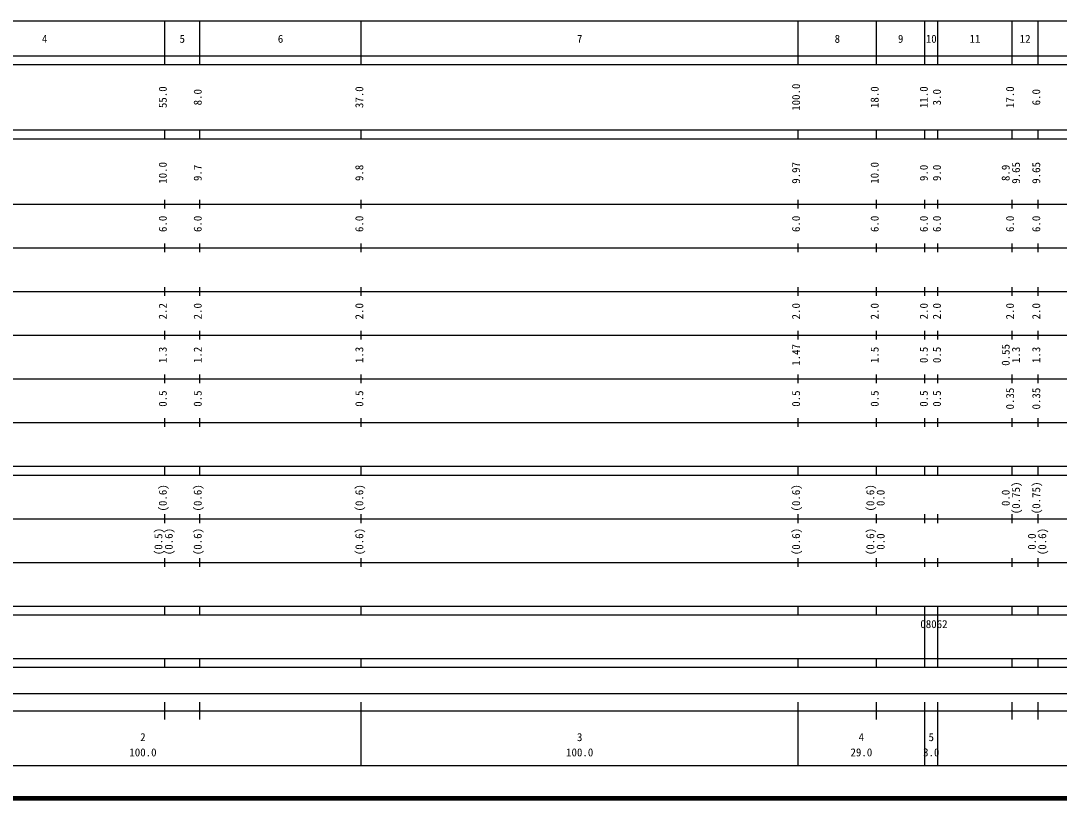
# Model space of a CAD drawing. Units: millimetres on the paper, enlarged 1000 times. Extents: x 40000 to 680000, y 20000 to 380000.
# Drawn here: x 190024 to 427806, y 20000 to 198000 of the extents above; entities that cross this region are included whole.
import ezdxf
from ezdxf.enums import TextEntityAlignment as Align

# ---------------------------------------------------------------- set-up
doc = ezdxf.new("R2010")
doc.units = ezdxf.units.MM
doc.header["$LTSCALE"] = 1000
doc.layers.add('M-TTL', color=2, linetype='Continuous', lineweight=140)
doc.layers.add('M-TTL-BAND', color=7, linetype='Continuous', lineweight=25)
doc.styles.add('ＭＳ ゴシック', font='')
doc.styles.get('ＭＳ ゴシック').set_extended_font_data('MS Gothic')

msp = doc.modelspace()

# ---------------------------------------------------------------- linework, layer by layer
at = {"layer": 'M-TTL'}
msp.add_line((40000, 20000), (680000, 20000), dxfattribs=at)
at = {"layer": 'M-TTL-BAND'}
for p, q in [((68000, 198000), (579000, 198000)), ((223000, 188000), (223000, 198000)), ((231000, 188000), (231000, 198000)), ((268000, 188000), (268000, 198000)), ((368000, 188000), (368000, 198000)), ((386000, 188000), (386000, 198000)), ((397000, 188000), (397000, 198000)), ((400000, 188000), (400000, 198000)), ((417000, 188000), (417000, 198000)), ((423000, 188000), (423000, 198000)), ((40000, 190000), (579000, 190000)), ((40000, 188000), (579000, 188000)), ((40000, 173000), (579000, 173000)), ((223000, 171000), (223000, 173000)), ((231000, 171000), (231000, 173000)), ((268000, 171000), (268000, 173000)), ((368000, 171000), (368000, 173000)), ((386000, 171000), (386000, 173000)), ((397000, 171000), (397000, 173000)), ((400000, 171000), (400000, 173000)), ((417000, 171000), (417000, 173000)), ((423000, 171000), (423000, 173000)), ((40000, 171000), (579000, 171000)), ((223000, 155000), (223000, 157000)), ((231000, 155000), (231000, 157000)), ((268000, 155000), (268000, 157000)), ((368000, 155000), (368000, 157000)), ((386000, 155000), (386000, 157000)), ((397000, 155000), (397000, 157000)), ((400000, 155000), (400000, 157000)), ((417000, 155000), (417000, 157000)), ((423000, 155000), (423000, 157000)), ((40000, 156000), (579000, 156000)), ((46000, 146000), (579000, 146000)), ((223000, 145000), (223000, 147000)), ((231000, 145000), (231000, 147000)), ((268000, 145000), (268000, 147000)), ((368000, 145000), (368000, 147000)), ((386000, 145000), (386000, 147000)), ((397000, 145000), (397000, 147000)), ((400000, 145000), (400000, 147000)), ((417000, 145000), (417000, 147000)), ((423000, 145000), (423000, 147000)), ((52000, 136000), (579000, 136000)), ((223000, 135000), (223000, 137000)), ((231000, 135000), (231000, 137000)), ((268000, 135000), (268000, 137000)), ((368000, 135000), (368000, 137000)), ((386000, 135000), (386000, 137000)), ((397000, 135000), (397000, 137000)), ((400000, 135000), (400000, 137000)), ((417000, 135000), (417000, 137000)), ((423000, 135000), (423000, 137000)), ((223000, 125000), (223000, 127000)), ((231000, 125000), (231000, 127000)), ((268000, 125000), (268000, 127000)), ((368000, 125000), (368000, 127000)), ((386000, 125000), (386000, 127000)), ((397000, 125000), (397000, 127000)), ((400000, 125000), (400000, 127000)), ((417000, 125000), (417000, 127000)), ((423000, 125000), (423000, 127000)), ((46000, 126000), (579000, 126000)), ((223000, 115000), (223000, 117000)), ((231000, 115000), (231000, 117000)), ((268000, 115000), (268000, 117000)), ((368000, 115000), (368000, 117000)), ((386000, 115000), (386000, 117000)), ((397000, 115000), (397000, 117000)), ((400000, 115000), (400000, 117000)), ((417000, 115000), (417000, 117000)), ((423000, 115000), (423000, 117000)), ((52000, 116000), (579000, 116000)), ((46000, 106000), (579000, 106000)), ((223000, 105000), (223000, 107000)), ((231000, 105000), (231000, 107000)), ((268000, 105000), (268000, 107000)), ((368000, 105000), (368000, 107000)), ((386000, 105000), (386000, 107000)), ((397000, 105000), (397000, 107000)), ((400000, 105000), (400000, 107000)), ((417000, 105000), (417000, 107000)), ((423000, 105000), (423000, 107000)), ((40000, 96000), (579000, 96000)), ((223000, 94000), (223000, 96000)), ((231000, 94000), (231000, 96000)), ((268000, 94000), (268000, 96000)), ((368000, 94000), (368000, 96000)), ((386000, 94000), (386000, 96000)), ((397000, 94000), (397000, 96000)), ((400000, 94000), (400000, 96000)), ((417000, 94000), (417000, 96000)), ((423000, 94000), (423000, 96000)), ((40000, 94000), (579000, 94000)), ((49000, 84000), (579000, 84000)), ((223000, 83000), (223000, 85000)), ((231000, 83000), (231000, 85000)), ((268000, 83000), (268000, 85000)), ((368000, 83000), (368000, 85000)), ((386000, 83000), (386000, 85000)), ((397000, 83000), (397000, 85000)), ((400000, 83000), (400000, 85000)), ((417000, 83000), (417000, 85000)), ((423000, 83000), (423000, 85000)), ((40000, 74000), (579000, 74000)), ((223000, 73000), (223000, 75000)), ((231000, 73000), (231000, 75000)), ((268000, 73000), (268000, 75000)), ((368000, 73000), (368000, 75000)), ((386000, 73000), (386000, 75000)), ((397000, 73000), (397000, 75000)), ((400000, 73000), (400000, 75000)), ((417000, 73000), (417000, 75000)), ((423000, 73000), (423000, 75000)), ((40000, 64000), (579000, 64000)), ((40000, 62000), (579000, 62000)), ((223000, 62000), (223000, 64000)), ((231000, 62000), (231000, 64000)), ((268000, 62000), (268000, 64000)), ((368000, 62000), (368000, 64000)), ((386000, 62000), (386000, 64000)), ((397000, 62000), (397000, 64000)), ((397000, 52000), (397000, 62000)), ((400000, 62000), (400000, 64000)), ((400000, 52000), (400000, 62000)), ((417000, 62000), (417000, 64000)), ((423000, 62000), (423000, 64000)), ((40000, 52000), (579000, 52000)), ((40000, 50000), (579000, 50000)), ((223000, 50000), (223000, 52000)), ((231000, 50000), (231000, 52000)), ((268000, 50000), (268000, 52000)), ((368000, 50000), (368000, 52000)), ((386000, 50000), (386000, 52000)), ((397000, 50000), (397000, 52000)), ((400000, 50000), (400000, 52000)), ((417000, 50000), (417000, 52000)), ((423000, 50000), (423000, 52000)), ((71000, 44000), (565000, 44000)), ((223000, 38000), (223000, 42000)), ((231000, 38000), (231000, 42000)), ((268000, 27500), (268000, 42000)), ((368000, 27500), (368000, 42000)), ((368000, 27500), (368000, 42000)), ((386000, 38000), (386000, 42000)), ((397000, 38000), (397000, 42000)), ((397000, 27500), (397000, 42000)), ((400000, 38000), (400000, 42000)), ((400000, 27500), (400000, 42000)), ((417000, 38000), (417000, 42000)), ((423000, 38000), (423000, 42000)), ((40000, 40000), (579000, 40000)), ((68000, 27500), (579000, 27500))]:
    msp.add_line(p, q, dxfattribs=at)

# ---------------------------------------------------------------- texts
at = {"layer": 'M-TTL-BAND', "style": 'ＭＳ ゴシック'}
for s, p in [('4', (195500, 192405)), ('5', (227000, 192405)), ('6', (249500, 192405)), ('7', (318000, 192405)), ('8', (377000, 192405)), ('9', (391500, 192405)), ('10', (398500, 192405)), ('11', (408500, 192405)), ('12', (420000, 192405)), ('2', (218000, 32523)), ('3', (318000, 32523)), ('4', (382500, 32523)), ('5', (398500, 32523)), ('100.0', (218000, 29033)), ('100.0', (318000, 29033)), ('29.0', (382500, 29033)), ('3.0', (398500, 29033))]:
    msp.add_text(s, height=1833, dxfattribs=at).set_placement(p, align=Align.BOTTOM_CENTER)
for s, p in [('100.0', (369000, 180500)), ('55.0', (224000, 180500)), ('8.0', (232000, 180500)), ('37.0', (269000, 180500)), ('18.0', (387000, 180500)), ('11.0', (398257, 180500)), ('3.0', (401257, 180500)), ('17.0', (418000, 180500)), ('6.0', (424000, 180500)), ('10.0', (224000, 163174)), ('9.7', (232000, 163174)), ('9.8', (269000, 163174)), ('9.97', (369000, 163174)), ('10.0', (387000, 163174)), ('9.0', (398257, 163174)), ('9.0', (401257, 163174)), ('8.9', (417000, 163174)), ('9.65', (419370, 163174)), ('9.65', (424000, 163174)), ('6.0', (224000, 151500)), ('6.0', (232000, 151500)), ('6.0', (269000, 151500)), ('6.0', (369000, 151500)), ('6.0', (387000, 151500)), ('6.0', (398257, 151500)), ('6.0', (401257, 151500)), ('6.0', (418000, 151500)), ('6.0', (424000, 151500)), ('2.2', (224000, 131500)), ('2.0', (232000, 131500)), ('2.0', (269000, 131500)), ('2.0', (369000, 131500)), ('2.0', (387000, 131500)), ('2.0', (398257, 131500)), ('2.0', (401257, 131500)), ('2.0', (418000, 131500)), ('2.0', (424000, 131500)), ('1.47', (369000, 121500)), ('0.55', (417000, 121500)), ('1.3', (224000, 121500)), ('1.2', (232000, 121500)), ('1.3', (269000, 121500)), ('1.5', (387000, 121500)), ('0.5', (398257, 121500)), ('0.5', (401257, 121500)), ('1.3', (419370, 121500)), ('1.3', (424000, 121500)), ('0.5', (224000, 111500)), ('0.5', (232000, 111500)), ('0.5', (269000, 111500)), ('0.5', (369000, 111500)), ('0.5', (387000, 111500)), ('0.5', (398257, 111500)), ('0.5', (401257, 111500)), ('0.35', (418000, 111500)), ('0.35', (424000, 111500)), ('(0.6)', (224000, 88764)), ('(0.6)', (232000, 88764)), ('(0.6)', (269000, 88764)), ('(0.6)', (369000, 88764)), ('(0.6)', (386000, 88764)), ('0.0', (388370, 88764)), ('0.0', (417000, 88764)), ('(0.75)', (419370, 88764)), ('(0.75)', (424000, 88764)), ('(0.5)', (223000, 78764)), ('(0.6)', (225370, 78764)), ('(0.6)', (232000, 78764)), ('(0.6)', (269000, 78764)), ('(0.6)', (369000, 78764)), ('(0.6)', (386000, 78764)), ('(0.6)', (425370, 78764)), ('0.0', (388370, 78764)), ('0.0', (423000, 78764))]:
    msp.add_text(s, height=1833, rotation=90, dxfattribs=at).set_placement(p, align=Align.BOTTOM_CENTER)
msp.add_text('08062', height=1833, dxfattribs=at).set_placement((396000, 58405), align=Align.BOTTOM_LEFT)

doc.saveas('drawing.dxf')
